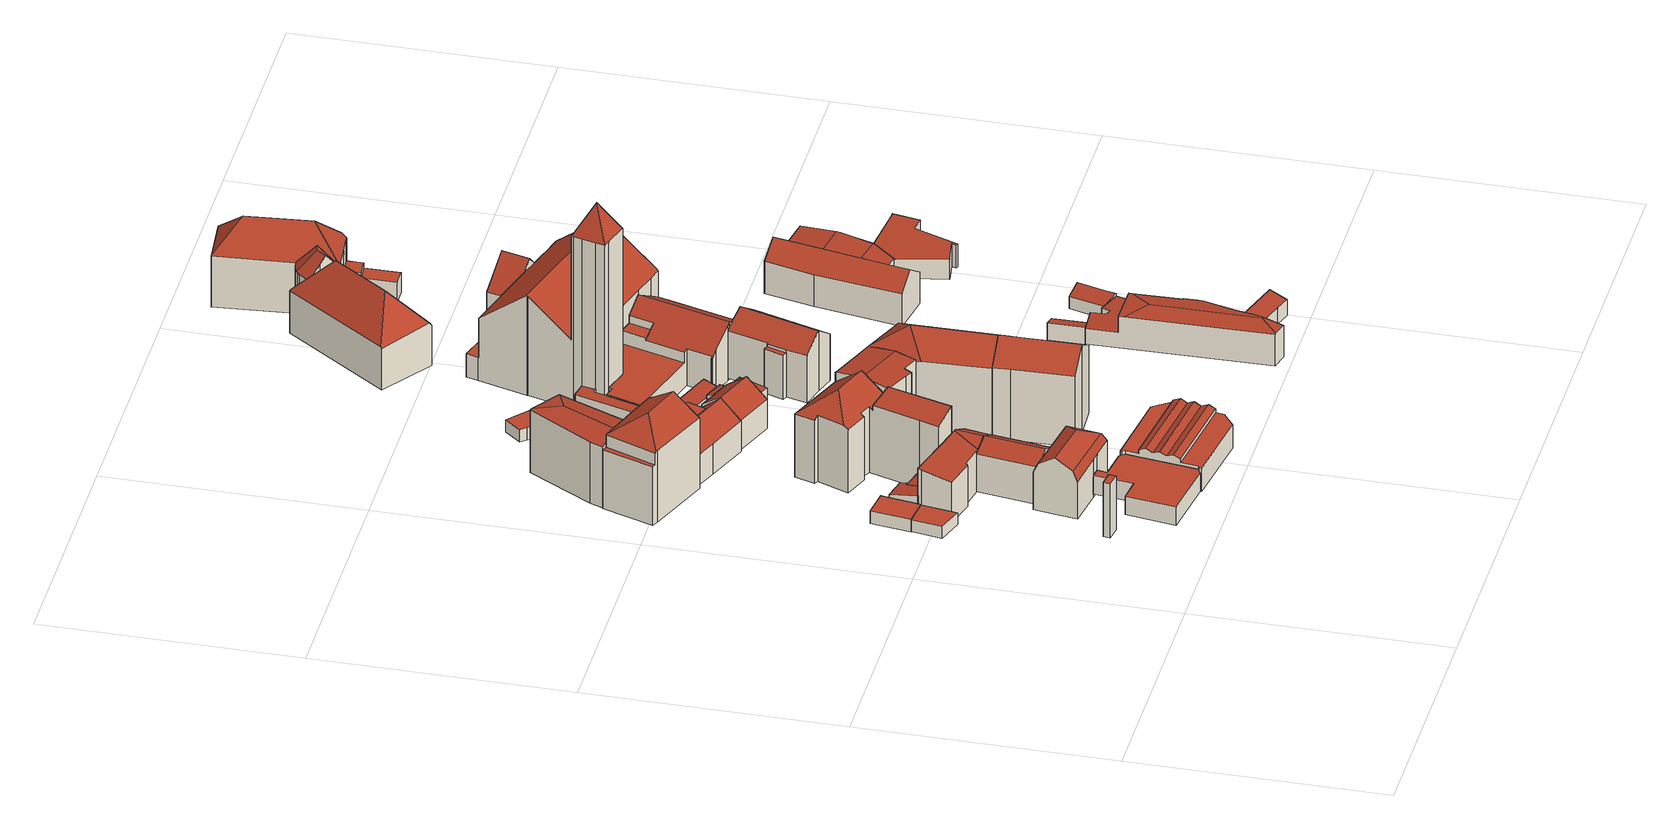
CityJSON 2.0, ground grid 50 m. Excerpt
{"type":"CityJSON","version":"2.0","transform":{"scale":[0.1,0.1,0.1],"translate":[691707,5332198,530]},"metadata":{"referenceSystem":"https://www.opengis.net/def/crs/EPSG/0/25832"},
"CityObjects":{
"building1":{"type":"Building","attributes":{"Gemeindeschluessel":"09162000","HoeheDach":"547.664","HoeheGrund":"536.195","Methode":"2000","NiedrigsteTraufeDesGebaeudes":"547.664","Geometrietyp2DReferenz":"3000","function":"51009_1610","roofType":"1000","measuredHeight":11.47},"geometry":[{"type":"MultiSurface","lod":"2","boundaries":[[[0,1,2,3]],[[4,2,1,5]],[[6,0,3,7]],[[7,3,2,4]],[[7,4,5,6]],[[5,1,0,6]]],"semantics":{"surfaces":[{"type":"RoofSurface"},{"type":"WallSurface"},{"type":"GroundSurface"}],"values":[0,1,1,1,2,1]}}]},
"building2":{"type":"Building","attributes":{"Gemeindeschluessel":"09162000","HoeheDach":"537.141","HoeheGrund":"534.580","Methode":"1000","NiedrigsteTraufeDesGebaeudes":"537.141","Geometrietyp2DReferenz":"3000","function":"31001_2000","roofType":"1000","measuredHeight":2.56},"geometry":[{"type":"MultiSurface","lod":"2","boundaries":[[[8,9,10,11]],[[11,10,12,13]],[[9,14,15,12,10]],[[16,8,11,13,17]],[[9,8,16,14]],[[13,12,15,17]],[[17,15,14,16]]],"semantics":{"surfaces":[{"type":"WallSurface"},{"type":"RoofSurface"},{"type":"GroundSurface"}],"values":[0,0,1,2,0,0,0]}}]},
"building3":{"type":"Building","attributes":{"Gemeindeschluessel":"09162000","HoeheDach":"537.192","HoeheGrund":"534.456","Methode":"2000","NiedrigsteTraufeDesGebaeudes":"537.192","Geometrietyp2DReferenz":"3000","function":"31001_2000","roofType":"1000","measuredHeight":2.74},"geometry":[{"type":"MultiSurface","lod":"2","boundaries":[[[18,19,20,21]],[[22,23,24,25]],[[26,27,28,29]],[[29,28,23,22]],[[21,26,29,22,25,18]],[[27,20,19,24,23,28]],[[25,24,19,18]],[[27,26,21,20]]],"semantics":{"surfaces":[{"type":"WallSurface"},{"type":"GroundSurface"},{"type":"RoofSurface"}],"values":[0,0,0,0,1,2,0,0]}}]},
"building4":{"type":"Building","attributes":{"Gemeindeschluessel":"09162000","HoeheDach":"539.802","HoeheGrund":"535.930","Methode":"1000","NiedrigsteTraufeDesGebaeudes":"539.802","Geometrietyp2DReferenz":"3000","function":"31001_2000","roofType":"1000","measuredHeight":3.87},"geometry":[{"type":"MultiSurface","lod":"2","boundaries":[[[30,31,32,33]],[[34,35,36,37]],[[38,39,40,41]],[[42,43,44,45]],[[30,33,46,47]],[[38,41,43,42]],[[44,43,41,40,48,46,33,32,49,50,36,35]],[[51,48,40,39]],[[52,53,50,49]],[[38,42,45,34,37,53,52,31,30,47,51,39]],[[47,46,48,51]],[[34,45,44,35]],[[53,37,36,50]],[[52,49,32,31]]],"semantics":{"surfaces":[{"type":"WallSurface"},{"type":"RoofSurface"},{"type":"GroundSurface"}],"values":[0,0,0,0,0,0,1,0,0,2,0,0,0,0]}}]},
"building5":{"type":"Building","attributes":{"Gemeindeschluessel":"09162000","HoeheDach":"538.800","HoeheGrund":"534.400","Methode":"1000","NiedrigsteTraufeDesGebaeudes":"537.824","Geometrietyp2DReferenz":"3000","function":"31001_2000","roofType":"1000","measuredHeight":4.4},"geometry":[{"type":"MultiSurface","lod":"2","boundaries":[[[54,55,56,57]],[[58,59,60,61]],[[54,57,62,60,59,63]],[[64,63,59,58]],[[61,60,62,65]],[[55,54,63,64]],[[56,55,64,58,61,65]],[[65,62,57,56]]],"semantics":{"surfaces":[{"type":"WallSurface"},{"type":"RoofSurface"},{"type":"GroundSurface"}],"values":[0,0,1,0,0,0,2,0]}}]},
"building6":{"type":"Building","attributes":{"Gemeindeschluessel":"09162000","HoeheDach":"547.150","HoeheGrund":"535.060","Methode":"2000","NiedrigsteTraufeDesGebaeudes":"542.868","Geometrietyp2DReferenz":"3000","function":"31001_9998","roofType":"3400","measuredHeight":12.09,"storeysAboveGround":2},"geometry":[{"type":"MultiSurface","lod":"2","boundaries":[[[66,67,68,69,70,71]],[[72,73,74,75]],[[73,76,77,78,79,74]],[[79,78,80,81]],[[80,66,71,81]],[[82,83,84,77,76]],[[85,70,69,86]],[[82,72,75,87,85,86,88,89,83]],[[77,84,90,67,66,78]],[[89,88,68,67,90]],[[78,66,80]],[[89,90,84,83]],[[87,75,74,79,81,71,70,85]],[[86,69,68,88]],[[82,76,73,72]]],"semantics":{"surfaces":[{"type":"RoofSurface"},{"type":"WallSurface"},{"type":"GroundSurface"}],"values":[0,1,0,0,0,1,1,2,0,1,0,1,1,1,1]}}]},
"building7":{"type":"Building","attributes":{"Gemeindeschluessel":"09162000","HoeheDach":"538.917","HoeheGrund":"534.500","Methode":"1000","NiedrigsteTraufeDesGebaeudes":"537.990","Geometrietyp2DReferenz":"3000","function":"31001_2000","roofType":"2100","measuredHeight":4.42,"storeysAboveGround":1},"geometry":[{"type":"MultiSurface","lod":"2","boundaries":[[[91,92,93,94,95]],[[96,94,93,97]],[[98,95,94,96]],[[91,99,100,92]],[[99,91,95,98]],[[100,99,98,96,97]],[[97,93,92,100]]],"semantics":{"surfaces":[{"type":"RoofSurface"},{"type":"WallSurface"},{"type":"GroundSurface"}],"values":[0,1,1,1,1,2,1]}}]},
"building8":{"type":"Building","attributes":{"Gemeindeschluessel":"09162000","HoeheDach":"544.666","HoeheGrund":"534.600","Methode":"2000","NiedrigsteTraufeDesGebaeudes":"542.849","Geometrietyp2DReferenz":"3000","function":"31001_2000","roofType":"2100","measuredHeight":10.07},"geometry":[{"type":"MultiSurface","lod":"2","boundaries":[[[101,102,103,104]],[[105,106,107,108,109,11,8,110,104,103,111,112]],[[108,113,114,109]],[[102,115,111,103]],[[116,117,110,8]],[[118,119,120,121]],[[122,121,120,115,102,101,117,116,123,114,113]],[[109,114,123,11]],[[11,123,116,8]],[[122,113,108,107]],[[107,106,124,118,121,122]],[[110,117,101,104]],[[112,111,115,120,119,125]],[[126,105,112,125]],[[124,106,105,126]],[[126,125,119,118,124]]],"semantics":{"surfaces":[{"type":"WallSurface"},{"type":"GroundSurface"},{"type":"RoofSurface"}],"values":[0,1,0,0,0,2,2,0,0,0,0,0,0,0,0,2]}}]},
"building9":{"type":"Building","attributes":{"Gemeindeschluessel":"09162000","HoeheDach":"544.553","HoeheGrund":"534.840","Methode":"1000","NiedrigsteTraufeDesGebaeudes":"542.774","Geometrietyp2DReferenz":"3000","function":"31001_2000","roofType":"3100","measuredHeight":9.71,"storeysAboveGround":3},"geometry":[{"type":"MultiSurface","lod":"2","boundaries":[[[127,128,129,130]],[[131,124,132,133]],[[134,129,128,131,133]],[[135,134,133,132]],[[127,130,136,137]],[[135,132,124,137,136]],[[136,130,129,134,135]],[[137,124,131,128,127]]],"semantics":{"surfaces":[{"type":"WallSurface"},{"type":"GroundSurface"},{"type":"RoofSurface"}],"values":[0,0,1,0,2,2,0,0]}}]},
"building10":{"type":"Building","attributes":{"Gemeindeschluessel":"09162000","HoeheDach":"552.980","HoeheGrund":"534.432","Methode":"2000","NiedrigsteTraufeDesGebaeudes":"546.946","Geometrietyp2DReferenz":"3000","function":"31001_1000","roofType":"3200","measuredHeight":18.55,"storeysAboveGround":5},"geometry":[{"type":"MultiSurface","lod":"2","boundaries":[[[138,139,140,141]],[[142,143,144,145,146,147,148,149,150]],[[151,152,153,154,155,156]],[[155,154,157,140,139]],[[156,144,143,151]],[[145,144,156,155,139,138,158]],[[149,159,160,150]],[[151,143,142,152]],[[148,161,159,149]],[[138,141,162,158]],[[154,153,160,159,161,163,157]],[[147,146,162,141,140,157,163]],[[142,150,160,153,152]],[[145,158,162,146]],[[147,163,161,148]]],"semantics":{"surfaces":[{"type":"WallSurface"},{"type":"GroundSurface"},{"type":"RoofSurface"}],"values":[0,1,2,2,0,0,0,0,0,2,2,0,0,0,0]}}]},
"building11":{"type":"Building","attributes":{"Gemeindeschluessel":"09162000","HoeheDach":"541.820","HoeheGrund":"535.600","Methode":"2000","NiedrigsteTraufeDesGebaeudes":"540.550","Geometrietyp2DReferenz":"3000","function":"51009_1610","roofType":"1000","measuredHeight":6.22},"geometry":[{"type":"MultiSurface","lod":"2","boundaries":[[[164,165,166,167]],[[168,169,170,171]],[[172,173,174,175]],[[176,177,178,179]],[[180,181,182,183]],[[184,185,186,187]],[[173,184,187,174]],[[169,188,189,170]],[[190,186,185,191]],[[181,190,191,192,178,177,182]],[[183,182,177,176]],[[193,194,195,196,197,166,165]],[[167,166,197,198]],[[179,178,192,199]],[[195,168,171,196]],[[199,192,191,185,184,173,172,188,169,168,195,194,200]],[[193,201,200,194]],[[201,164,167,198,180,183,176,179,199,200]],[[165,164,201,193]],[[188,172,175,189]],[[198,197,196,171,170,189,175,174,187,186,190,181,180]]],"semantics":{"surfaces":[{"type":"WallSurface"},{"type":"RoofSurface"},{"type":"GroundSurface"}],"values":[0,1,1,0,0,1,1,1,0,1,0,1,0,0,0,0,0,2,0,1,0]}}]},
"building12":{"type":"Building","attributes":{"Gemeindeschluessel":"09162000","HoeheDach":"551.880","HoeheGrund":"534.419","Methode":"2000","NiedrigsteTraufeDesGebaeudes":"547.759","Geometrietyp2DReferenz":"3000","function":"31001_1000","roofType":"3200","measuredHeight":17.46,"storeysAboveGround":4},"geometry":[{"type":"MultiSurface","lod":"2","boundaries":[[[202,203,204,205,206]],[[207,208,209,210,211,212]],[[213,214,209,208]],[[215,216,217,218]],[[219,220,221,222,223]],[[215,218,213,208,207,224,225,222,221,226,227,228,229]],[[215,229,204,203,230,231,216]],[[224,232,233,225]],[[207,212,232,224]],[[211,210,231,230]],[[227,206,205,228]],[[202,206,234,220,219]],[[221,220,234,226]],[[226,234,206,227]],[[223,222,225,233]],[[217,216,231,210,209,214]],[[218,217,214,213]],[[223,233,232,212,211,230,203,202,219]],[[228,205,204,229]]],"semantics":{"surfaces":[{"type":"RoofSurface"},{"type":"WallSurface"},{"type":"GroundSurface"}],"values":[0,1,1,1,1,2,1,1,1,1,1,0,1,1,1,0,1,0,1]}}]},
"building13":{"type":"Building","attributes":{"Gemeindeschluessel":"09162000","HoeheDach":"548.700","HoeheGrund":"534.470","Methode":"2000","NiedrigsteTraufeDesGebaeudes":"547.591","Geometrietyp2DReferenz":"3000","function":"31001_1000","roofType":"3200","measuredHeight":14.23,"storeysAboveGround":4},"geometry":[{"type":"MultiSurface","lod":"2","boundaries":[[[235,236,237,238]],[[237,239,240,241,238]],[[240,239,242,243]],[[240,243,244,245,246,241]],[[246,238,241]],[[236,247,242,239,237]],[[235,238,246,245]],[[247,244,243,242]],[[245,244,247,236,235]]],"semantics":{"surfaces":[{"type":"WallSurface"},{"type":"RoofSurface"},{"type":"GroundSurface"}],"values":[0,0,0,1,1,2,1,0,0]}}]},
"building14":{"type":"Building","attributes":{"Gemeindeschluessel":"09162000","HoeheDach":"537.580","HoeheGrund":"534.600","Methode":"1000","NiedrigsteTraufeDesGebaeudes":"537.580","Geometrietyp2DReferenz":"3000","function":"31001_2000","roofType":"1000","measuredHeight":2.98},"geometry":[{"type":"MultiSurface","lod":"2","boundaries":[[[111,248,249,250,112]],[[251,252,253,254,255]],[[112,251,255,111]],[[248,254,253,249]],[[250,252,251,112]],[[249,253,252,250]],[[111,255,254,248]]],"semantics":{"surfaces":[{"type":"GroundSurface"},{"type":"RoofSurface"},{"type":"WallSurface"}],"values":[0,1,2,2,2,2,2]}}]},
"building15":{"type":"Building","attributes":{"Gemeindeschluessel":"09162000","HoeheDach":"545.140","HoeheGrund":"535.260","Methode":"2000","NiedrigsteTraufeDesGebaeudes":"538.976","Geometrietyp2DReferenz":"3000","function":"31001_1000","roofType":"3100","measuredHeight":9.88,"storeysAboveGround":3},"geometry":[{"type":"MultiSurface","lod":"2","boundaries":[[[256,257,258,259]],[[260,261,262,263]],[[264,265,266,267]],[[268,269,270,271,272,273,263,262]],[[264,274,269,265]],[[275,276,277,278]],[[275,278,279,260,263,273]],[[280,259,258,268,262,261,281]],[[282,283,284,285]],[[286,287,283,282]],[[288,289,274,264,267,256,259,280,290,286,282,285,291]],[[289,270,269,274]],[[275,273,272,276]],[[267,266,257,256]],[[288,271,270,289]],[[290,292,287,286]],[[268,258,257,266,265,269]],[[288,291,277,276,272,271]],[[260,279,284,283,287,292,281,261]],[[291,285,284,279,278,277]],[[280,281,292,290]]],"semantics":{"surfaces":[{"type":"WallSurface"},{"type":"RoofSurface"},{"type":"GroundSurface"}],"values":[0,1,0,1,0,1,0,0,0,0,2,0,0,0,0,0,1,0,1,0,0]}}]},
"building16":{"type":"Building","attributes":{"Gemeindeschluessel":"09162000","HoeheDach":"538.877","HoeheGrund":"534.849","Methode":"2000","NiedrigsteTraufeDesGebaeudes":"538.877","Geometrietyp2DReferenz":"3000","function":"31001_2000","roofType":"1000","measuredHeight":4.03,"storeysAboveGround":1},"geometry":[{"type":"MultiSurface","lod":"2","boundaries":[[[293,294,295,296]],[[297,298,299,300]],[[301,302,294,293]],[[300,299,303,304]],[[296,297,300,304,305,306,301,293]],[[304,303,307,305]],[[305,307,308,306]],[[298,295,294,302,308,307,303,299]],[[306,308,302,301]],[[296,295,298,297]]],"semantics":{"surfaces":[{"type":"WallSurface"},{"type":"GroundSurface"},{"type":"RoofSurface"}],"values":[0,0,0,0,1,0,0,2,0,0]}}]},
"building17":{"type":"Building","attributes":{"Gemeindeschluessel":"09162000","HoeheDach":"550.579","HoeheGrund":"534.760","Methode":"1000","NiedrigsteTraufeDesGebaeudes":"549.803","Geometrietyp2DReferenz":"3000","function":"31001_1000","roofType":"3100","measuredHeight":15.82,"storeysAboveGround":4},"geometry":[{"type":"MultiSurface","lod":"2","boundaries":[[[309,310,311,312]],[[313,314,315,316]],[[317,318,319,320,321]],[[322,323,324,325,326]],[[316,315,327,328]],[[329,330,310,309]],[[322,326,313,316,328,317,321,329,309,312,331]],[[326,325,314,313]],[[332,311,310,330,320,319,324,323]],[[331,332,323,322]],[[321,320,330,329]],[[312,311,332,331]],[[328,327,318,317]],[[319,318,327,315,314,325,324]]],"semantics":{"surfaces":[{"type":"WallSurface"},{"type":"GroundSurface"},{"type":"RoofSurface"}],"values":[0,0,0,0,0,0,1,0,2,0,0,0,0,2]}}]},
"building18":{"type":"Building","attributes":{"Gemeindeschluessel":"09162000","HoeheDach":"553.652","HoeheGrund":"535.120","Methode":"2000","NiedrigsteTraufeDesGebaeudes":"549.480","Geometrietyp2DReferenz":"3000","function":"31001_1000","roofType":"3100","measuredHeight":18.53,"storeysAboveGround":5},"geometry":[{"type":"MultiSurface","lod":"2","boundaries":[[[333,334,335,336,337]],[[338,339,340,341]],[[336,335,342,343,344,345]],[[334,340,339,342,335]],[[346,338,341,333,337,347,348]],[[337,336,345,347]],[[347,345,344,348]],[[346,343,342,339,338]],[[341,340,334,333]],[[348,344,343,346]]],"semantics":{"surfaces":[{"type":"WallSurface"},{"type":"RoofSurface"},{"type":"GroundSurface"}],"values":[0,0,1,1,2,0,0,0,0,0]}}]},
"building19":{"type":"Building","attributes":{"Gemeindeschluessel":"09162000","HoeheDach":"537.410","HoeheGrund":"534.870","Methode":"2000","NiedrigsteTraufeDesGebaeudes":"537.410","Geometrietyp2DReferenz":"3000","function":"51009_1610","roofType":"1000","measuredHeight":2.54},"geometry":[{"type":"MultiSurface","lod":"2","boundaries":[[[349,350,351,352]],[[353,354,355,356]],[[349,357,358,350]],[[358,359,360,361,355,354,351,350]],[[362,361,360,363]],[[356,355,361,362]],[[357,364,359,358]],[[364,357,349,352,353,356,362,363]],[[364,363,360,359]],[[353,352,351,354]]],"semantics":{"surfaces":[{"type":"WallSurface"},{"type":"RoofSurface"},{"type":"GroundSurface"}],"values":[0,0,0,1,0,0,0,2,0,0]}}]},
"building20":{"type":"Building","attributes":{"Gemeindeschluessel":"09162000","HoeheDach":"545.230","HoeheGrund":"535.715","Methode":"2000","NiedrigsteTraufeDesGebaeudes":"541.242","Geometrietyp2DReferenz":"3000","function":"31001_1000","roofType":"3100","measuredHeight":9.52,"storeysAboveGround":2},"geometry":[{"type":"MultiSurface","lod":"2","boundaries":[[[365,366,367,368,369,370,371]],[[370,369,372,373,374,375]],[[374,373,376,377]],[[370,375,378,371]],[[368,379,372,369]],[[365,371,378,377,376,380]],[[381,367,366,382]],[[366,365,380,383,382]],[[383,380,376,373,372,379,384]],[[381,382,383,384]],[[377,378,375,374]],[[384,379,368,367,381]]],"semantics":{"surfaces":[{"type":"GroundSurface"},{"type":"WallSurface"},{"type":"RoofSurface"}],"values":[0,1,1,1,1,1,1,1,2,2,2,1]}}]},
"building21":{"type":"Building","attributes":{"Gemeindeschluessel":"09162000","HoeheDach":"537.628","HoeheGrund":"534.566","Methode":"2000","NiedrigsteTraufeDesGebaeudes":"537.628","Geometrietyp2DReferenz":"3000","function":"31001_2000","roofType":"1000","measuredHeight":3.06,"storeysAboveGround":1},"geometry":[{"type":"MultiSurface","lod":"2","boundaries":[[[385,386,387,388]],[[389,390,391,392]],[[393,394,395,396]],[[397,387,386,395,394,398,391,390,399,400]],[[388,401,402,403,389,392,404,393,396,385]],[[392,391,398,404]],[[401,397,400,402]],[[396,395,386,385]],[[403,399,390,389]],[[388,387,397,401]],[[402,400,399,403]],[[404,398,394,393]]],"semantics":{"surfaces":[{"type":"WallSurface"},{"type":"RoofSurface"},{"type":"GroundSurface"}],"values":[0,0,0,1,2,0,0,0,0,0,0,0]}}]},
"building22":{"type":"Building","attributes":{"Gemeindeschluessel":"09162000","HoeheDach":"537.060","HoeheGrund":"534.499","Methode":"1000","NiedrigsteTraufeDesGebaeudes":"537.060","Geometrietyp2DReferenz":"3000","function":"51009_1610","roofType":"1000","measuredHeight":2.56},"geometry":[{"type":"MultiSurface","lod":"2","boundaries":[[[405,406,407,408]],[[409,410,411,407,406,412,413,414]],[[415,416,413,412]],[[417,408,407,411]],[[418,410,409,419]],[[420,419,409,414]],[[417,418,419,420,416,415,405,408]],[[418,417,411,410]],[[420,414,413,416]],[[415,412,406,405]]],"semantics":{"surfaces":[{"type":"WallSurface"},{"type":"RoofSurface"},{"type":"GroundSurface"}],"values":[0,1,0,0,0,0,2,0,0,0]}}]},
"building23":{"type":"Building","attributes":{"Gemeindeschluessel":"09162000","HoeheDach":"553.600","HoeheGrund":"534.830","Methode":"2000","NiedrigsteTraufeDesGebaeudes":"549.552","Geometrietyp2DReferenz":"3000","function":"31001_1000","roofType":"3100","measuredHeight":18.77,"storeysAboveGround":5},"geometry":[{"type":"MultiSurface","lod":"2","boundaries":[[[317,421,422,328]],[[423,424,425]],[[426,424,423,427]],[[329,428,429,321]],[[427,423,430,431]],[[423,425,422,421,429,428,430]],[[432,424,426,433]],[[434,433,426,427,431]],[[432,328,422,425,424]],[[329,434,431,430,428]],[[321,429,421,317]],[[434,329,321,317,328,432,433]]],"semantics":{"surfaces":[{"type":"WallSurface"},{"type":"RoofSurface"},{"type":"GroundSurface"}],"values":[0,1,1,0,1,1,0,0,0,0,0,2]}}]},
"building24":{"type":"Building","attributes":{"Gemeindeschluessel":"09162000","HoeheDach":"539.212","HoeheGrund":"534.505","Methode":"2000","NiedrigsteTraufeDesGebaeudes":"538.819","Geometrietyp2DReferenz":"3000","function":"51009_1610","roofType":"1000","measuredHeight":4.71},"geometry":[{"type":"MultiSurface","lod":"2","boundaries":[[[435,436,437,438]],[[437,436,439,440,441,442,443]],[[444,442,441,445]],[[438,437,443,446]],[[446,444,445,447,448,435,438]],[[448,439,436,435]],[[445,441,440,447]],[[446,443,442,444]],[[447,440,439,448]]],"semantics":{"surfaces":[{"type":"WallSurface"},{"type":"RoofSurface"},{"type":"GroundSurface"}],"values":[0,1,0,0,2,0,0,0,0]}}]},
"building25":{"type":"Building","attributes":{"Gemeindeschluessel":"09162000","HoeheDach":"538.712","HoeheGrund":"534.970","Methode":"1000","NiedrigsteTraufeDesGebaeudes":"538.154","Geometrietyp2DReferenz":"3000","function":"31001_2000","roofType":"1000","measuredHeight":3.74},"geometry":[{"type":"MultiSurface","lod":"2","boundaries":[[[449,450,451,452,453,454,455]],[[454,456,457,455]],[[458,450,449,459]],[[453,460,456,454]],[[455,457,459,449]],[[461,451,450,458]],[[452,462,460,453]],[[458,459,457,456,460,462,461]],[[451,461,462,452]]],"semantics":{"surfaces":[{"type":"GroundSurface"},{"type":"WallSurface"},{"type":"RoofSurface"}],"values":[0,1,1,1,1,1,1,2,1]}}]},
"building26":{"type":"Building","attributes":{"Gemeindeschluessel":"09162000","HoeheDach":"538.315","HoeheGrund":"535.440","Methode":"1000","NiedrigsteTraufeDesGebaeudes":"538.315","Geometrietyp2DReferenz":"3000","function":"31001_2000","roofType":"1000","measuredHeight":2.88},"geometry":[{"type":"MultiSurface","lod":"2","boundaries":[[[463,464,465,466]],[[466,467,468,463]],[[464,463,468,469]],[[470,465,464,469]],[[466,465,470,467]],[[469,468,467,470]]],"semantics":{"surfaces":[{"type":"WallSurface"},{"type":"RoofSurface"},{"type":"GroundSurface"}],"values":[0,1,0,2,0,0]}}]},
"building27":{"type":"Building","attributes":{"Gemeindeschluessel":"09162000","HoeheDach":"547.718","HoeheGrund":"534.680","Methode":"2000","NiedrigsteTraufeDesGebaeudes":"544.110","Geometrietyp2DReferenz":"3000","function":"31001_1000","roofType":"3100","measuredHeight":13.04,"storeysAboveGround":3},"geometry":[{"type":"MultiSurface","lod":"2","boundaries":[[[471,472,473,474]],[[475,476,477,478,479,480,481,482]],[[483,484,485,486,487,488,489,490,491,471,474]],[[492,493,494,495]],[[496,473,472,480,479,497]],[[486,492,495,487]],[[483,474,473,496]],[[471,491,481,480,472]],[[489,488,494,493,476,475]],[[490,482,481,491]],[[478,477,492,486,485]],[[484,483,496,497]],[[485,484,497,479,478]],[[475,482,490,489]],[[487,495,494,488]],[[492,477,476,493]]],"semantics":{"surfaces":[{"type":"WallSurface"},{"type":"RoofSurface"},{"type":"GroundSurface"}],"values":[0,1,2,1,1,0,0,0,0,0,0,0,0,0,0,0]}}]},
"building28":{"type":"Building","attributes":{"Gemeindeschluessel":"09162000","HoeheDach":"546.260","HoeheGrund":"534.057","Methode":"2000","NiedrigsteTraufeDesGebaeudes":"539.297","Geometrietyp2DReferenz":"3000","function":"31001_2000","roofType":"3100","measuredHeight":12.2,"storeysAboveGround":2},"geometry":[{"type":"MultiSurface","lod":"2","boundaries":[[[498,499,500,501,502,503]],[[504,505,506,507]],[[508,509,510,511]],[[512,513,514,515]],[[499,516,517,500]],[[511,510,518,519]],[[520,521,522,523]],[[524,525,526,527,520,523,528,504,507,529,530,531,516,499,498,512,515,532,533,534,508,511,519,535]],[[519,518,536,535]],[[533,537,538,534]],[[524,539,540,525]],[[541,542,543,544]],[[526,545,546,527]],[[532,547,537,533]],[[528,523,522,548,549,550]],[[549,501,500,517,551,552,553,506,505,550]],[[554,555,543,542,556,557,548,522,521,546,545,540,539]],[[528,550,505,504]],[[524,535,536,554,539]],[[512,498,503,544,543,555,513]],[[525,540,545,526]],[[556,558,557]],[[554,536,518,510,509,538,537,547,514,513,555]],[[556,541,544,503,502,558]],[[530,552,551,531]],[[516,531,551,517]],[[529,553,552,530]],[[527,546,521,520]],[[534,538,509,508]],[[501,549,548,557,558,502]],[[507,506,553,529]],[[515,514,547,532]],[[556,542,541]]],"semantics":{"surfaces":[{"type":"WallSurface"},{"type":"GroundSurface"},{"type":"RoofSurface"}],"values":[0,0,0,0,0,0,0,1,0,0,0,0,0,0,0,2,2,0,0,0,0,0,2,2,0,0,0,0,0,0,0,0,0]}}]},
"building29":{"type":"Building","attributes":{"Gemeindeschluessel":"09162000","HoeheDach":"542.380","HoeheGrund":"535.240","Methode":"2000","NiedrigsteTraufeDesGebaeudes":"537.507","Geometrietyp2DReferenz":"3000","function":"31001_9998","roofType":"3200","measuredHeight":7.14,"storeysAboveGround":2},"geometry":[{"type":"MultiSurface","lod":"2","boundaries":[[[559,560,561,562]],[[563,564,565,566,567]],[[560,568,569,570,571,572,573,574,575,576,577,578,579,580,581,582,583,561]],[[575,574,584,564,563]],[[574,573,585,586,584]],[[567,566,587,588,589]],[[590,591,592,593,594,595,596,597,598,599,559,562]],[[583,590,562,561]],[[576,597,596,577]],[[569,600,601,570]],[[579,594,593,580]],[[576,575,563,567,589,598,597]],[[581,592,591,582]],[[580,593,592,581]],[[571,602,603,572]],[[598,589,588,599]],[[570,601,602,571]],[[572,603,585,573]],[[584,586,565,564]],[[568,604,600,569]],[[578,595,594,579]],[[577,596,595,578]],[[568,560,559,599,588,587,604]],[[590,583,582,591]],[[565,586,585,603,602,601,600,604,587,566]]],"semantics":{"surfaces":[{"type":"WallSurface"},{"type":"RoofSurface"},{"type":"GroundSurface"}],"values":[0,1,2,0,0,1,1,0,0,0,0,0,0,0,0,0,0,0,1,0,0,0,0,0,1]}}]},
"building30":{"type":"Building","attributes":{"Gemeindeschluessel":"09162000","HoeheDach":"538.735","HoeheGrund":"535.100","Methode":"1000","NiedrigsteTraufeDesGebaeudes":"538.350","Geometrietyp2DReferenz":"3000","function":"31001_2000","roofType":"1000","measuredHeight":3.63},"geometry":[{"type":"MultiSurface","lod":"2","boundaries":[[[605,606,607,608]],[[606,605,596,609]],[[609,596,610,611]],[[608,607,611,610]],[[611,607,606,609]],[[608,610,596,605]]],"semantics":{"surfaces":[{"type":"WallSurface"},{"type":"GroundSurface"},{"type":"RoofSurface"}],"values":[0,0,0,0,1,2]}}]},
"building31":{"type":"Building","attributes":{"Gemeindeschluessel":"09162000","HoeheDach":"539.732","HoeheGrund":"535.598","Methode":"2000","NiedrigsteTraufeDesGebaeudes":"538.970","Geometrietyp2DReferenz":"3000","function":"31001_2000","roofType":"2100","measuredHeight":4.13},"geometry":[{"type":"MultiSurface","lod":"2","boundaries":[[[612,613,614,615,616]],[[615,617,618,616]],[[613,619,620,614]],[[612,621,619,613]],[[614,620,617,615]],[[616,618,621,612]],[[618,617,620,619,621]]],"semantics":{"surfaces":[{"type":"GroundSurface"},{"type":"WallSurface"},{"type":"RoofSurface"}],"values":[0,1,1,1,1,1,2]}}]},
"building32":{"type":"Building","attributes":{"name":"Lutherkirche","Gemeindeschluessel":"09162000","HoeheDach":"576.790","HoeheGrund":"533.680","Methode":"2000","NiedrigsteTraufeDesGebaeudes":"538.670","Geometrietyp2DReferenz":"3000","function":"31001_3041","roofType":"3100","measuredHeight":43.11,"storeysAboveGround":1},"geometry":[{"type":"MultiSurface","lod":"2","boundaries":[[[622,623,624,625,626,627,628,629,630,631,632,633,634,635,636,637,638,639,640,641,642,643,644,645,646]],[[632,631,647,648,649]],[[635,634,650,651,652,653,654]],[[655,656,657,658,659,660,661,662]],[[635,654,663,636]],[[641,660,659,642]],[[642,659,658,643]],[[624,664,665,625]],[[630,629,666,667]],[[668,651,650,669,649,648]],[[670,671,672,657,656]],[[673,674,675,676,670,655,677,678]],[[668,679,652,651]],[[633,669,650,634]],[[680,681,682,683,684,685,686]],[[626,687,688,627]],[[645,675,674,646]],[[666,689,690,679,668]],[[662,661,691,692]],[[677,655,662,692,680,686]],[[693,673,678,663,654,653,694,695,688,687,665,664]],[[623,693,664,624]],[[630,667,647,631]],[[667,666,668,648,647]],[[628,627,688,695,690,689]],[[639,683,682,640]],[[645,644,672,671,676,675]],[[625,665,687,626]],[[680,692,691,681]],[[632,649,669,633]],[[655,670,656]],[[637,636,663,678,677,686,685]],[[628,689,666,629]],[[637,685,684,638]],[[653,652,679,694]],[[693,623,622,646,674,673]],[[644,643,658,657,672]],[[638,684,683,639]],[[694,679,690,695]],[[670,676,671]],[[641,640,682,681,691,661,660]]],"semantics":{"surfaces":[{"type":"GroundSurface"},{"type":"WallSurface"},{"type":"RoofSurface"}],"values":[0,1,1,2,1,1,1,1,1,2,2,2,2,1,2,1,1,2,2,1,2,1,1,2,1,1,1,1,1,1,1,1,1,1,1,1,1,1,1,1,1]}}]},
"building33":{"type":"Building","attributes":{"Gemeindeschluessel":"09162000","HoeheDach":"548.014","HoeheGrund":"532.200","Methode":"1000","NiedrigsteTraufeDesGebaeudes":"540.787","Geometrietyp2DReferenz":"3000","function":"31001_9998","roofType":"3200","measuredHeight":15.81,"storeysAboveGround":2},"geometry":[{"type":"MultiSurface","lod":"2","boundaries":[[[696,697,698,699]],[[700,701,697,696]],[[702,703,704,705,706]],[[707,708,699,698,709]],[[700,704,703,710,701]],[[708,707,711,712]],[[713,714,710,703,702]],[[708,712,705,704,700,696,699]],[[707,709,714,713,715,711]],[[715,706,705,712,711]],[[706,715,713,702]],[[714,709,698,697,701,710]]],"semantics":{"surfaces":[{"type":"WallSurface"},{"type":"RoofSurface"},{"type":"GroundSurface"}],"values":[0,0,0,0,0,0,1,2,1,0,1,1]}}]},
"building34":{"type":"Building","attributes":{"Gemeindeschluessel":"09162000","HoeheDach":"537.977","HoeheGrund":"535.100","Methode":"2000","NiedrigsteTraufeDesGebaeudes":"537.683","Geometrietyp2DReferenz":"3000","function":"31001_2000","roofType":"1000","measuredHeight":2.88},"geometry":[{"type":"MultiSurface","lod":"2","boundaries":[[[716,717,718,719,720]],[[720,721,722,716]],[[723,717,716,722]],[[724,718,717,723]],[[722,721,725,724,723]],[[725,719,718,724]],[[721,720,719,725]]],"semantics":{"surfaces":[{"type":"RoofSurface"},{"type":"WallSurface"},{"type":"GroundSurface"}],"values":[0,1,1,1,2,1,1]}}]},
"building35":{"type":"Building","attributes":{"Gemeindeschluessel":"09162000","HoeheDach":"544.165","HoeheGrund":"534.455","Methode":"2000","NiedrigsteTraufeDesGebaeudes":"538.350","Geometrietyp2DReferenz":"3000","function":"31001_3000","roofType":"3100","measuredHeight":9.71},"geometry":[{"type":"MultiSurface","lod":"2","boundaries":[[[726,727,728,729]],[[730,731,732]],[[733,734,735,736,737,738,739,740,741,742,743,744,745,746,747,726,729,748,749]],[[731,730,750]],[[743,742,751,752,753,754,755]],[[738,737,756,757,758,759]],[[743,755,760,744]],[[761,760,755,754,762]],[[753,758,757,763,762,754]],[[729,728,764,748]],[[746,765,766,747]],[[731,766,765,767,761,762,763]],[[733,768,769,734]],[[737,736,770,732,756]],[[740,771,772,741]],[[745,767,765,746]],[[756,732,731,763,757]],[[768,773,764,728,727,774,730,732,770,775,769]],[[735,775,770,736]],[[776,752,751,772,771]],[[738,759,777,739]],[[745,744,760,761,767]],[[768,733,749,773]],[[748,764,773,749]],[[740,739,777,776,771]],[[726,747,766,731,750,778,774,727]],[[741,772,751,742]],[[775,735,734,769]],[[750,730,774,778]],[[753,752,776,777,759,758]]],"semantics":{"surfaces":[{"type":"WallSurface"},{"type":"GroundSurface"},{"type":"RoofSurface"}],"values":[0,0,1,0,0,0,0,2,0,0,0,2,0,0,0,0,2,2,0,2,0,0,0,0,0,0,0,0,0,2]}}]},
"building36":{"type":"Building","attributes":{"Gemeindeschluessel":"09162000","HoeheDach":"546.980","HoeheGrund":"530.360","Methode":"2000","NiedrigsteTraufeDesGebaeudes":"541.117","Geometrietyp2DReferenz":"3000","function":"31001_9998","roofType":"3200","measuredHeight":16.62,"storeysAboveGround":2},"geometry":[{"type":"MultiSurface","lod":"2","boundaries":[[[779,780,781,782,783,784,785]],[[786,787,788,780,779,789,790,791]],[[792,793,794,795,796,797,701]],[[798,792,701,799]],[[800,801,802,803,804]],[[798,786,791,793,792]],[[779,785,805,806,789]],[[794,806,805,807,808,809,795]],[[810,811,807,805,785,784]],[[812,797,796,813]],[[790,789,806,794]],[[801,810,784,783,802]],[[814,808,807,811]],[[781,815,804,803,782]],[[816,817,788,787]],[[818,809,808,814]],[[818,813,796,795,809]],[[788,817,819,820,815,781,780]],[[821,800,804,815,820]],[[783,782,803,802]],[[791,790,794,793]],[[822,819,817,816]],[[786,798,799,812,813,818,814,811,810,801,800,821,822,816,787]],[[821,820,819,822]],[[799,701,797,812]]],"semantics":{"surfaces":[{"type":"RoofSurface"},{"type":"WallSurface"},{"type":"GroundSurface"}],"values":[0,1,0,1,1,1,1,0,1,1,0,1,1,0,1,1,1,0,1,0,0,1,2,1,1]}}]},
"building37":{"type":"Building","attributes":{"Gemeindeschluessel":"09162000","HoeheDach":"536.902","HoeheGrund":"531.590","Methode":"9999","NiedrigsteTraufeDesGebaeudes":"535.800","Geometrietyp2DReferenz":"3000","function":"31001_2000","roofType":"1000","measuredHeight":5.31},"geometry":[{"type":"MultiSurface","lod":"2","boundaries":[[[823,824,825,826,827,828]],[[829,830,831,832]],[[833,829,832,834,835,836,837,838]],[[836,826,825,837]],[[835,827,826,836]],[[833,823,828,839,830,829]],[[832,831,840,834]],[[839,841,840,831,830]],[[834,840,841,827,835]],[[838,824,823,833]],[[837,825,824,838]],[[827,841,839,828]]],"semantics":{"surfaces":[{"type":"RoofSurface"},{"type":"WallSurface"},{"type":"GroundSurface"}],"values":[0,1,2,1,1,1,1,0,1,1,1,1]}}]}
},
"vertices":[
[154,162,177],[156,176,177],[128,180,177],[126,166,177],[128,180,62],[156,176,62],[154,162,62],[126,166,62],
[143,518,46],[143,518,71],[134,460,71],[134,460,46],[132,448,71],[132,448,46],[90,524,71],[81,465,71],[90,524,46],[81,465,46],
[90,524,45],[90,524,72],[101,602,72],[101,602,45],[144,524,45],[144,524,72],[143,518,72],[143,518,45],[155,595,45],[155,595,72],[152,579,72],[152,579,45],
[282,208,59],[285,227,59],[285,227,98],[282,208,98],[198,62,59],[198,62,98],[212,159,98],[212,159,59],[329,52,59],[348,190,59],[348,190,98],[329,52,98],[322,48,59],[322,48,98],[316,45,98],[316,45,59],[339,200,98],[339,200,59],[344,195,98],[266,230,98],[256,153,98],[344,195,59],[266,230,59],[256,153,59],
[196,569,78],[196,569,44],[152,579,44],[152,579,78],[187,556,44],[187,556,81],[177,516,88],[177,516,44],[144,524,88],[193,554,81],[193,554,44],[144,524,44],
[336,296,150],[345,303,131],[294,311,133],[225,320,135],[203,326,131],[202,317,150],[266,230,51],[266,230,130],[191,241,129],[191,241,51],[285,227,131],[333,220,132],[326,229,150],[192,250,150],[295,268,171],[197,284,171],[285,227,51],[334,220,51],[334,220,129],[203,326,51],[225,320,51],[196,278,51],[294,311,51],[346,303,51],[346,303,129],
[235,543,80],[193,554,80],[187,556,80],[177,516,89],[222,504,89],[177,516,45],[187,556,45],[222,504,45],[235,543,45],[193,554,45],
[177,516,146],[222,504,146],[222,504,46],[177,516,46],[310,428,46],[279,433,46],[243,440,46],[200,448,46],[194,444,46],[144,524,46],[272,492,46],[318,479,46],[200,448,133],[194,444,132],[272,492,145],[143,518,145],[144,524,147],[276,434,146],[285,488,146],[283,489,145],[251,438,133],[243,440,133],[134,460,133],[279,433,144],[318,479,129],[310,428,128],
[243,440,128],[243,440,48],[225,320,48],[225,320,128],[279,433,48],[310,428,129],[310,428,48],[294,311,48],[294,311,128],[259,316,146],[277,434,146],
[15,977,169],[15,977,194],[54,1076,194],[54,1076,169],[162,965,44],[146,926,44],[22,974,44],[8,980,44],[42,1080,44],[131,1050,44],[188,1029,44],[185,1021,44],[183,1016,44],[146,926,194],[162,965,220],[167,979,230],[87,1007,230],[18,976,197],[22,974,196],[55,1076,195],[8,980,169],[185,1021,201],[183,1016,204],[188,1029,195],[42,1080,169],[131,1050,195],
[322,44,56],[322,44,105],[322,48,105],[322,48,56],[508,61,112],[510,75,118],[335,98,118],[333,85,112],[514,102,118],[516,115,112],[341,138,112],[339,125,118],[345,199,56],[345,199,105],[499,179,105],[499,179,56],[348,190,56],[348,190,105],[344,195,105],[344,195,56],[518,128,118],[520,142,112],[345,165,112],[343,152,118],[512,89,112],[337,112,112],[345,165,105],[520,142,105],[521,148,105],[474,22,105],[505,45,105],[508,61,105],[333,85,105],[329,52,105],[329,52,56],[521,148,56],[505,45,56],[474,22,56],
[257,697,219],[327,670,219],[329,677,213],[343,721,178],[222,769,178],[267,642,44],[235,543,44],[235,543,189],[265,635,189],[265,635,178],[267,642,183],[222,504,44],[222,504,189],[310,616,44],[310,616,203],[272,492,204],[272,492,44],[195,672,185],[216,725,185],[216,725,44],[192,663,44],[192,663,178],[243,652,44],[240,645,44],[208,729,44],[222,769,44],[343,721,44],[329,677,44],[311,617,178],[311,617,203],[243,652,183],[240,645,178],[208,729,179],
[131,1050,176],[131,1050,45],[188,1194,45],[188,1194,179],[128,1233,45],[128,1233,178],[132,1231,179],[53,1106,45],[53,1106,176],[42,1080,176],[86,1065,187],[140,1174,187],[42,1080,45],
[310,616,46],[357,596,46],[320,479,46],[318,479,76],[320,479,76],[357,596,76],[310,616,76],[272,492,76],
[146,926,53],[146,926,117],[162,965,151],[162,965,53],[274,977,140],[182,1013,140],[167,977,141],[259,941,141],[269,878,53],[269,878,117],[185,910,117],[185,910,53],[162,966,151],[285,918,151],[300,958,115],[296,959,115],[297,961,114],[271,971,114],[285,918,53],[271,971,90],[297,961,90],[302,975,90],[277,985,90],[277,985,131],[183,1016,53],[183,1016,137],[233,1002,53],[233,1002,131],[275,985,131],[275,985,53],[216,1009,53],[216,1009,131],[296,959,53],[300,958,53],[185,1021,53],[302,975,53],[185,1021,131],
[263,1052,48],[263,1052,89],[263,1050,89],[263,1050,48],[253,1021,48],[253,1021,89],[224,1032,89],[224,1032,48],[205,1072,48],[205,1072,89],[216,1009,89],[216,1009,48],[185,1021,48],[188,1029,48],[185,1021,89],[188,1029,89],
[379,603,48],[379,603,200],[373,589,198],[373,589,48],[343,722,48],[343,722,198],[346,720,198],[346,720,48],[434,666,48],[434,666,201],[423,630,206],[417,610,203],[417,610,48],[310,616,48],[310,616,198],[326,668,206],[329,677,204],[329,677,48],[439,684,198],[439,684,48],[411,590,48],[411,590,200],[357,596,48],[357,596,198],
[535,301,51],[535,301,195],[473,298,237],[472,298,236],[472,298,51],[533,454,51],[533,454,195],[534,419,195],[534,419,51],[470,452,237],[416,451,200],[417,417,201],[420,299,202],[416,451,51],[420,299,51],[417,417,51],
[255,1027,49],[255,1027,74],[263,1050,74],[263,1050,49],[294,1038,49],[294,1038,74],[321,1028,74],[321,1028,49],[285,1016,49],[285,1016,74],[274,986,74],[275,985,74],[302,975,74],[302,975,49],[275,985,49],[274,986,49],
[363,892,57],[347,848,57],[269,878,57],[300,958,57],[341,942,57],[347,959,57],[384,944,57],[341,942,120],[342,944,119],[342,944,116],[347,959,112],[378,930,119],[378,930,116],[384,944,113],[300,958,121],[363,892,150],[269,878,119],[347,848,119],[362,889,152],[285,919,152],
[300,1171,46],[300,1171,76],[299,1168,76],[299,1168,46],[219,1100,46],[219,1100,76],[217,1101,76],[217,1101,46],[255,1185,46],[255,1185,76],[254,1183,76],[254,1183,46],[285,1117,76],[253,1186,76],[247,1095,76],[276,1087,76],[285,1117,46],[276,1087,46],[247,1095,46],[253,1186,46],
[287,1272,45],[287,1272,71],[262,1210,71],[262,1210,45],[235,1251,71],[235,1236,71],[229,1223,71],[247,1306,71],[221,1274,71],[231,1262,71],[247,1306,45],[221,1274,45],[229,1223,45],[235,1236,45],[235,1251,45],[231,1262,45],
[434,666,197],[439,684,197],[467,613,236],[530,649,196],[440,683,198],[533,454,196],[470,452,236],[411,590,196],[417,610,196],[412,580,198],[416,451,199],[530,649,48],[533,454,48],[416,451,48],
[336,1141,45],[336,1141,91],[313,1063,91],[313,1063,45],[343,1166,91],[349,1164,92],[356,1191,92],[331,1198,88],[294,1069,88],[331,1198,45],[356,1191,45],[294,1069,45],[349,1164,45],[343,1166,45],
[314,997,50],[324,1027,50],[400,998,50],[434,985,50],[422,953,50],[387,966,50],[313,995,50],[387,966,82],[313,995,82],[324,1027,87],[314,997,82],[422,953,82],[400,998,87],[434,985,87],
[461,925,83],[461,925,54],[417,942,54],[417,942,83],[396,885,83],[438,869,83],[438,869,54],[396,885,54],
[551,942,47],[551,942,174],[584,929,149],[584,929,47],[484,879,148],[483,880,147],[471,842,147],[460,801,148],[500,790,177],[547,944,177],[529,951,164],[508,959,148],[542,778,47],[504,789,47],[460,801,47],[471,842,47],[461,845,47],[474,883,47],[484,879,47],[508,959,47],[529,951,47],[471,842,141],[483,880,141],[474,883,141],[461,845,141],[542,778,146],[504,789,174],
[512,1151,41],[421,1176,41],[421,1176,93],[506,1153,93],[506,1153,121],[512,1151,121],[336,1057,41],[336,1057,93],[313,1063,93],[313,1063,41],[584,929,41],[584,929,116],[551,942,138],[551,942,41],[565,1136,41],[565,1136,162],[611,1123,133],[611,1123,41],[408,1128,41],[408,1128,93],[529,950,153],[529,950,41],[462,976,41],[462,976,119],[476,1026,119],[476,1026,41],[508,958,41],[471,971,41],[458,974,41],[459,977,41],[339,1065,41],[336,1141,41],[357,1135,41],[359,1142,41],[638,1116,41],[630,1092,41],[585,929,41],[515,956,41],[515,956,162],[630,1092,116],[585,929,115],[508,958,157],[471,971,128],[519,1097,121],[519,1097,137],[533,1145,137],[533,1145,121],[458,974,117],[459,977,117],[638,1116,115],[470,1028,115],[470,1028,93],[339,1065,93],[359,1142,93],[357,1135,93],[336,1141,93],[514,956,163],[565,1136,163],[499,1103,121],[492,1105,115],[492,1105,121],
[834,298,79],[834,298,52],[874,288,52],[874,288,76],[760,10,120],[762,10,120],[801,45,124],[798,251,124],[755,287,120],[837,197,52],[840,197,52],[840,172,52],[840,161,52],[819,98,52],[811,61,52],[793,2,52],[760,10,52],[754,358,52],[776,360,52],[816,363,52],[817,334,52],[830,330,52],[835,347,52],[844,344,52],[886,332,52],[793,2,119],[811,61,123],[805,41,123],[834,291,119],[834,297,119],[755,298,119],[886,332,75],[844,344,78],[835,347,79],[830,330,79],[817,334,80],[816,363,80],[776,360,84],[754,358,85],[755,298,85],[834,297,79],[840,197,119],[840,172,119],[840,161,119],[819,98,122],[837,197,119],
[775,425,84],[775,425,51],[753,428,51],[753,428,87],[776,360,51],[754,358,87],[754,358,51],
[811,61,56],[819,98,56],[936,61,56],[921,26,56],[890,36,56],[921,26,90],[890,36,90],[819,98,97],[936,61,97],[811,61,90],
[667,1219,37],[640,1122,37],[638,1116,37],[611,1123,37],[565,1136,37],[512,1151,37],[421,1176,37],[408,1128,37],[359,1142,37],[344,1146,37],[349,1164,37],[356,1191,37],[361,1208,37],[386,1297,37],[386,1298,37],[413,1395,37],[420,1418,37],[428,1416,37],[461,1406,37],[552,1381,37],[560,1413,37],[612,1398,37],[663,1384,37],[648,1328,37],[693,1316,37],[344,1146,404],[344,1146,405],[349,1164,405],[361,1208,405],[362,1211,405],[362,1212,403],[362,1212,183],[386,1297,247],[580,1348,170],[597,1343,189],[612,1398,189],[612,1398,188],[560,1413,131],[552,1381,131],[551,1381,131],[544,1358,131],[386,1298,248],[638,1116,170],[611,1123,170],[408,1128,404],[359,1142,404],[384,1170,468],[356,1191,405],[614,1338,170],[648,1329,132],[663,1384,132],[667,1221,249],[693,1316,170],[648,1328,170],[648,1329,170],[413,1394,170],[386,1300,249],[427,1194,403],[478,1376,87],[484,1400,87],[461,1406,87],[428,1416,87],[420,1418,87],[413,1395,87],[413,1394,87],[565,1136,170],[512,1151,170],[421,1176,404],[422,1176,403],[484,1400,91],[478,1376,91],[640,1122,175],[427,1194,183],[422,1176,170],
[569,1722,22],[569,1722,113],[602,1695,114],[602,1695,22],[550,1737,22],[550,1737,112],[369,1564,112],[512,1764,112],[512,1764,22],[367,1561,22],[367,1561,109],[468,1496,108],[468,1496,22],[601,1694,116],[514,1763,114],[465,1492,108],[465,1492,22],[449,1575,180],[526,1683,180],[461,1495,115],
[863,413,77],[844,344,77],[886,332,80],[892,355,80],[907,408,80],[907,408,51],[863,413,51],[844,344,51],[886,332,51],[892,355,51],
[1021,776,44],[1021,776,97],[1027,776,97],[1027,776,44],[934,790,86],[934,790,91],[901,742,84],[962,641,44],[958,643,44],[961,652,44],[918,645,44],[901,744,44],[841,755,44],[829,680,44],[748,693,44],[777,862,44],[798,958,44],[942,933,44],[959,930,44],[945,853,44],[940,824,44],[933,790,44],[1018,723,44],[993,727,44],[934,790,84],[798,958,114],[836,951,142],[878,944,111],[878,944,91],[942,933,91],[901,744,84],[843,755,84],[843,755,111],[841,755,112],[959,930,91],[946,860,98],[865,874,98],[852,805,91],[1018,723,97],[940,824,94],[933,790,91],[945,853,97],[962,641,93],[958,643,92],[918,645,88],[748,693,114],[777,862,111],[993,727,94],[939,790,87],[961,652,93],[786,687,142],[829,680,111],[939,790,84],
[612,1696,111],[613,1696,112],[659,1752,170],[646,1881,170],[591,1927,113],[605,1774,112],[605,1774,111],[602,1695,4],[664,1700,4],[664,1700,111],[612,1696,112],[609,1696,113],[602,1695,119],[569,1722,138],[579,1714,153],[592,1732,153],[575,1766,114],[573,1764,113],[568,1760,112],[569,1722,4],[550,1737,4],[692,1937,4],[591,1927,4],[591,1927,112],[692,1937,112],[692,1937,111],[605,1774,114],[608,1736,153],[600,1774,113],[593,1773,112],[579,1769,113],[605,1774,4],[600,1774,4],[568,1760,4],[573,1764,4],[593,1773,4],[705,1714,122],[697,1704,4],[697,1704,111],[579,1769,4],[702,1704,111],[706,1704,111],[706,1704,4],[702,1704,4],
[664,1602,58],[697,1602,58],[697,1626,58],[697,1648,58],[697,1671,58],[664,1668,58],[664,1700,16],[664,1700,69],[697,1704,69],[697,1704,16],[664,1602,16],[697,1691,16],[697,1671,16],[697,1648,16],[697,1626,16],[697,1602,16],[664,1668,69],[697,1691,69],[697,1671,69]
]}
